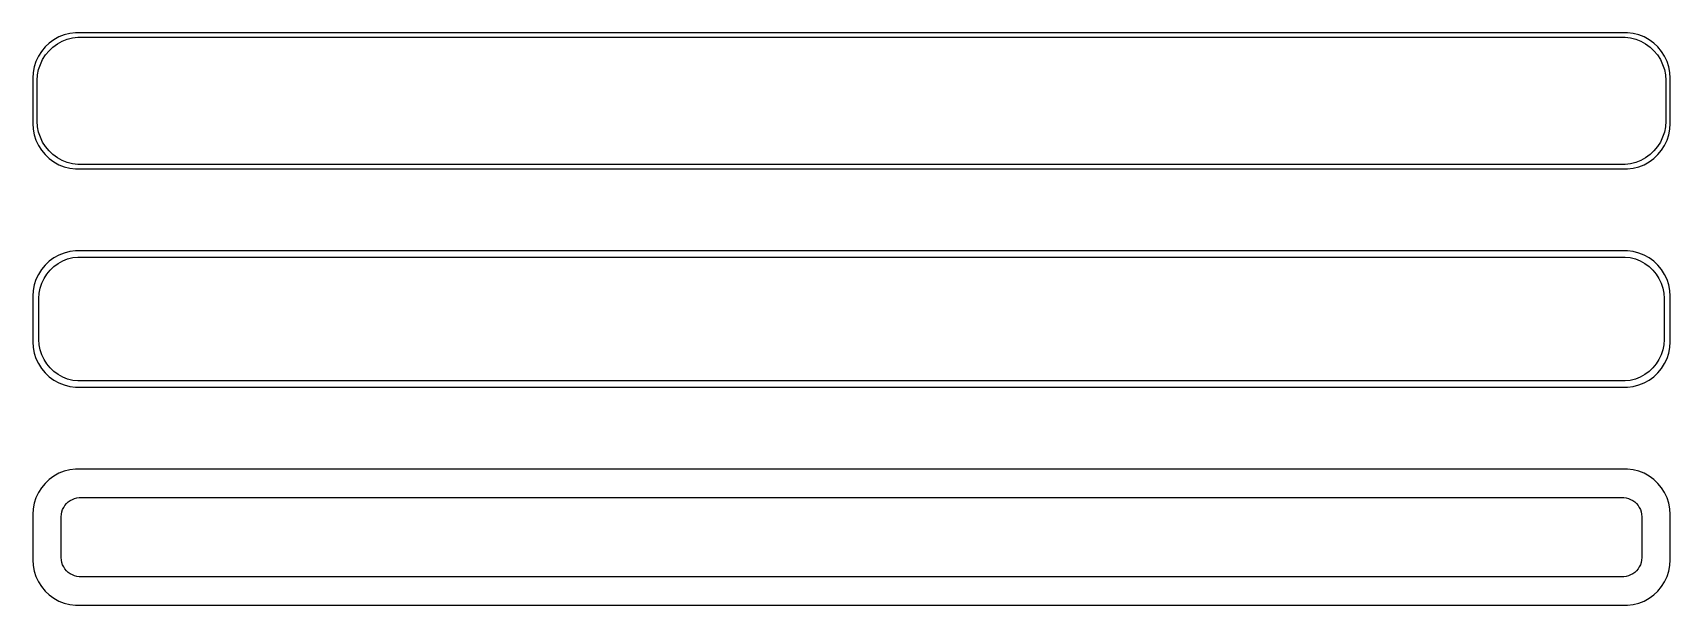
# Model space of a CAD drawing. Header units: metres. Extents: x -90 to 90, y 65 to 127.
import ezdxf

# ---------------------------------------------------------------- set-up
doc = ezdxf.new("R2010")
doc.units = ezdxf.units.M

msp = doc.modelspace()

# ---------------------------------------------------------------- linework, layer by layer
for p, q in [((-88.1871, 126.353), (-88.6448, 125.923)), ((-87.6791, 126.722), (-88.1871, 126.353)), ((-87.7778, 125.91), (-87.2952, 126.261)), ((-87.1289, 127.024), (-87.6791, 126.722)), ((-87.2952, 126.261), (-86.7724, 126.548)), ((-86.5451, 127.255), (-87.1289, 127.024)), ((-86.7724, 126.548), (-86.2178, 126.768)), ((-85.9369, 127.411), (-86.5451, 127.255)), ((-86.2178, 126.768), (-85.6401, 126.916)), ((-85.3139, 127.49), (-85.9369, 127.411)), ((-85.6401, 126.916), (-85.0482, 126.991)), ((85.3139, 127.49), (-85.3139, 127.49)), ((-85.0482, 126.991), (85.0482, 126.991)), ((85.0482, 126.991), (85.6401, 126.916)), ((85.9369, 127.411), (85.3139, 127.49)), ((85.6401, 126.916), (86.2178, 126.768)), ((86.5451, 127.255), (85.9369, 127.411)), ((86.2178, 126.768), (86.7724, 126.548)), ((87.1289, 127.024), (86.5451, 127.255)), ((86.7724, 126.548), (87.2952, 126.261)), ((87.6791, 126.722), (87.1289, 127.024)), ((87.2952, 126.261), (87.7778, 125.91)), ((88.1871, 126.353), (87.6791, 126.722)), ((88.6448, 125.923), (88.1871, 126.353)), ((-89.6489, 124.341), (-89.8429, 123.743)), ((-89.3815, 124.909), (-89.6489, 124.341)), ((-89.0451, 125.439), (-89.3815, 124.909)), ((-89.1664, 123.999), (-88.9125, 124.538)), ((-88.6448, 125.923), (-89.0451, 125.439)), ((-88.9125, 124.538), (-88.5928, 125.042)), ((-88.5928, 125.042), (-88.2126, 125.502)), ((-88.2126, 125.502), (-87.7778, 125.91)), ((87.7778, 125.91), (88.2126, 125.502)), ((88.2126, 125.502), (88.5928, 125.042)), ((88.5928, 125.042), (88.9125, 124.538)), ((89.0451, 125.439), (88.6448, 125.923)), ((88.9125, 124.538), (89.1664, 123.999)), ((89.3815, 124.909), (89.0451, 125.439)), ((89.6489, 124.341), (89.3815, 124.909)), ((89.8429, 123.743), (89.6489, 124.341)), ((-89.9606, 123.127), (-90, 122.5)), ((-90, 122.5), (-90, 117.5)), ((-89.8429, 123.743), (-89.9606, 123.127)), ((-89.5, 122.25), (-89.4625, 122.845)), ((-89.4625, 122.845), (-89.3508, 123.431)), ((-89.3508, 123.431), (-89.1664, 123.999)), ((89.1664, 123.999), (89.3508, 123.431)), ((89.3508, 123.431), (89.4625, 122.845)), ((89.4625, 122.845), (89.5, 122.25)), ((89.9606, 123.127), (89.8429, 123.743)), ((90, 122.5), (89.9606, 123.127)), ((90, 117.5), (90, 122.5)), ((-89.5, 117.75), (-89.5, 122.25)), ((89.5, 122.25), (89.5, 117.75)), ((-90, 117.5), (-89.9606, 116.873)), ((-89.4625, 117.155), (-89.5, 117.75)), ((-89.3508, 116.569), (-89.4625, 117.155)), ((89.4625, 117.155), (89.3508, 116.569)), ((89.5, 117.75), (89.4625, 117.155)), ((89.9606, 116.873), (90, 117.5)), ((-89.9606, 116.873), (-89.8429, 116.257)), ((-89.8429, 116.257), (-89.6489, 115.659)), ((-89.6489, 115.659), (-89.3815, 115.091)), ((-89.1664, 116.001), (-89.3508, 116.569)), ((-88.9125, 115.462), (-89.1664, 116.001)), ((-88.5928, 114.958), (-88.9125, 115.462)), ((88.9125, 115.462), (88.5928, 114.958)), ((89.1664, 116.001), (88.9125, 115.462)), ((89.3508, 116.569), (89.1664, 116.001)), ((89.3815, 115.091), (89.6489, 115.659)), ((89.6489, 115.659), (89.8429, 116.257)), ((89.8429, 116.257), (89.9606, 116.873)), ((-89.3815, 115.091), (-89.0451, 114.561)), ((-89.0451, 114.561), (-88.6448, 114.077)), ((-88.6448, 114.077), (-88.1871, 113.647)), ((-88.2126, 114.498), (-88.5928, 114.958)), ((-87.7778, 114.09), (-88.2126, 114.498)), ((-88.1871, 113.647), (-87.6791, 113.278)), ((-87.2952, 113.739), (-87.7778, 114.09)), ((-86.7724, 113.452), (-87.2952, 113.739)), ((-86.2178, 113.232), (-86.7724, 113.452)), ((86.7724, 113.452), (86.2178, 113.232)), ((87.2952, 113.739), (86.7724, 113.452)), ((87.7778, 114.09), (87.2952, 113.739)), ((87.6791, 113.278), (88.1871, 113.647)), ((88.2126, 114.498), (87.7778, 114.09)), ((88.1871, 113.647), (88.6448, 114.077)), ((88.5928, 114.958), (88.2126, 114.498)), ((88.6448, 114.077), (89.0451, 114.561)), ((89.0451, 114.561), (89.3815, 115.091)), ((-87.6791, 113.278), (-87.1289, 112.976)), ((-87.1289, 112.976), (-86.5451, 112.745)), ((-86.5451, 112.745), (-85.9369, 112.589)), ((-85.6401, 113.084), (-86.2178, 113.232)), ((-85.9369, 112.589), (-85.3139, 112.51)), ((-85.0482, 113.009), (-85.6401, 113.084)), ((-85.3139, 112.51), (85.3139, 112.51)), ((85.0482, 113.009), (-85.0482, 113.009)), ((85.6401, 113.084), (85.0482, 113.009)), ((85.3139, 112.51), (85.9369, 112.589)), ((86.2178, 113.232), (85.6401, 113.084)), ((85.9369, 112.589), (86.5451, 112.745)), ((86.5451, 112.745), (87.1289, 112.976)), ((87.1289, 112.976), (87.6791, 113.278)), ((-87.6791, 102.722), (-88.1871, 102.353)), ((-87.1289, 103.024), (-87.6791, 102.722)), ((-86.5451, 103.255), (-87.1289, 103.024)), ((-86.6994, 102.393), (-86.1648, 102.604)), ((-85.9369, 103.411), (-86.5451, 103.255)), ((-86.1648, 102.604), (-85.6079, 102.747)), ((-85.3139, 103.49), (-85.9369, 103.411)), ((-85.6079, 102.747), (-85.0375, 102.819)), ((85.3139, 103.49), (-85.3139, 103.49)), ((-85.0375, 102.819), (85.0375, 102.819)), ((85.0375, 102.819), (85.6079, 102.747)), ((85.9369, 103.411), (85.3139, 103.49)), ((85.6079, 102.747), (86.1648, 102.604)), ((86.5451, 103.255), (85.9369, 103.411)), ((86.1648, 102.604), (86.6994, 102.393)), ((87.1289, 103.024), (86.5451, 103.255)), ((87.6791, 102.722), (87.1289, 103.024)), ((88.1871, 102.353), (87.6791, 102.722)), ((-89.3815, 100.909), (-89.6489, 100.341)), ((-89.0451, 101.439), (-89.3815, 100.909)), ((-88.6448, 101.923), (-89.0451, 101.439)), ((-88.7621, 100.456), (-88.454, 100.941)), ((-88.1871, 102.353), (-88.6448, 101.923)), ((-88.454, 100.941), (-88.0875, 101.384)), ((-88.0875, 101.384), (-87.6684, 101.778)), ((-87.6684, 101.778), (-87.2032, 102.116)), ((-87.2032, 102.116), (-86.6994, 102.393)), ((86.6994, 102.393), (87.2032, 102.116)), ((87.2032, 102.116), (87.6684, 101.778)), ((87.6684, 101.778), (88.0875, 101.384)), ((88.0875, 101.384), (88.454, 100.941)), ((88.6448, 101.923), (88.1871, 102.353)), ((88.454, 100.941), (88.7621, 100.456)), ((89.0451, 101.439), (88.6448, 101.923)), ((89.3815, 100.909), (89.0451, 101.439)), ((89.6489, 100.341), (89.3815, 100.909)), ((-89.9606, 99.1267), (-90, 98.5)), ((-89.8429, 99.7434), (-89.9606, 99.1267)), ((-89.6489, 100.341), (-89.8429, 99.7434)), ((-89.2923, 98.8238), (-89.1846, 99.3886)), ((-89.1846, 99.3886), (-89.0069, 99.9354)), ((-89.0069, 99.9354), (-88.7621, 100.456)), ((88.7621, 100.456), (89.0069, 99.9354)), ((89.0069, 99.9354), (89.1846, 99.3886)), ((89.1846, 99.3886), (89.2923, 98.8238)), ((89.8429, 99.7434), (89.6489, 100.341)), ((89.9606, 99.1267), (89.8429, 99.7434)), ((90, 98.5), (89.9606, 99.1267)), ((-90, 98.5), (-90, 93.5)), ((-89.3284, 98.25), (-89.2923, 98.8238)), ((-89.3284, 93.75), (-89.3284, 98.25)), ((89.2923, 98.8238), (89.3284, 98.25)), ((89.3284, 98.25), (89.3284, 93.75)), ((90, 93.5), (90, 98.5)), ((-89.2923, 93.1762), (-89.3284, 93.75)), ((89.3284, 93.75), (89.2923, 93.1762)), ((-90, 93.5), (-89.9606, 92.8733)), ((-89.9606, 92.8733), (-89.8429, 92.2566)), ((-89.8429, 92.2566), (-89.6489, 91.6594)), ((-89.1846, 92.6114), (-89.2923, 93.1762)), ((-89.0069, 92.0646), (-89.1846, 92.6114)), ((-88.7621, 91.5443), (-89.0069, 92.0646)), ((89.0069, 92.0646), (88.7621, 91.5443)), ((89.1846, 92.6114), (89.0069, 92.0646)), ((89.2923, 93.1762), (89.1846, 92.6114)), ((89.6489, 91.6594), (89.8429, 92.2566)), ((89.8429, 92.2566), (89.9606, 92.8733)), ((89.9606, 92.8733), (90, 93.5)), ((-89.6489, 91.6594), (-89.3815, 91.0912)), ((-89.3815, 91.0912), (-89.0451, 90.5611)), ((-89.0451, 90.5611), (-88.6448, 90.0773)), ((-88.454, 91.0589), (-88.7621, 91.5443)), ((-88.6448, 90.0773), (-88.1871, 89.6474)), ((-88.0875, 90.6158), (-88.454, 91.0589)), ((-87.6684, 90.2223), (-88.0875, 90.6158)), ((-87.2032, 89.8843), (-87.6684, 90.2223)), ((87.6684, 90.2223), (87.2032, 89.8843)), ((88.0875, 90.6158), (87.6684, 90.2223)), ((88.454, 91.0589), (88.0875, 90.6158)), ((88.1871, 89.6474), (88.6448, 90.0773)), ((88.7621, 91.5443), (88.454, 91.0589)), ((88.6448, 90.0773), (89.0451, 90.5611)), ((89.0451, 90.5611), (89.3815, 91.0912)), ((89.3815, 91.0912), (89.6489, 91.6594)), ((-88.1871, 89.6474), (-87.6791, 89.2784)), ((-87.6791, 89.2784), (-87.1289, 88.9759)), ((-86.6994, 89.6073), (-87.2032, 89.8843)), ((-87.1289, 88.9759), (-86.5451, 88.7447)), ((-86.1648, 89.3956), (-86.6994, 89.6073)), ((-86.5451, 88.7447), (-85.9369, 88.5886)), ((-85.6079, 89.2527), (-86.1648, 89.3956)), ((-85.9369, 88.5886), (-85.3139, 88.5099)), ((-85.0375, 89.1806), (-85.6079, 89.2527)), ((-85.3139, 88.5099), (85.3139, 88.5099)), ((85.0375, 89.1806), (-85.0375, 89.1806)), ((85.6079, 89.2527), (85.0375, 89.1806)), ((85.3139, 88.5099), (85.9369, 88.5886)), ((86.1648, 89.3956), (85.6079, 89.2527)), ((85.9369, 88.5886), (86.5451, 88.7447)), ((86.6994, 89.6073), (86.1648, 89.3956)), ((86.5451, 88.7447), (87.1289, 88.9759)), ((87.2032, 89.8843), (86.6994, 89.6073)), ((87.1289, 88.9759), (87.6791, 89.2784)), ((87.6791, 89.2784), (88.1871, 89.6474)), ((-86.5451, 79.2553), (-87.1289, 79.0241)), ((-85.9369, 79.4114), (-86.5451, 79.2553)), ((-85.3139, 79.4901), (-85.9369, 79.4114)), ((85.3139, 79.4901), (-85.3139, 79.4901)), ((85.9369, 79.4114), (85.3139, 79.4901)), ((86.5451, 79.2553), (85.9369, 79.4114)), ((87.1289, 79.0241), (86.5451, 79.2553)), ((-89.0451, 77.4389), (-89.3815, 76.9088)), ((-88.6448, 77.9227), (-89.0451, 77.4389)), ((-88.1871, 78.3526), (-88.6448, 77.9227)), ((-87.6791, 78.7216), (-88.1871, 78.3526)), ((-87.1289, 79.0241), (-87.6791, 78.7216)), ((87.6791, 78.7216), (87.1289, 79.0241)), ((88.1871, 78.3526), (87.6791, 78.7216)), ((88.6448, 77.9227), (88.1871, 78.3526)), ((89.0451, 77.4389), (88.6448, 77.9227)), ((89.3815, 76.9088), (89.0451, 77.4389)), ((-89.8429, 75.7434), (-89.9606, 75.1267)), ((-89.6489, 76.3406), (-89.8429, 75.7434)), ((-89.3815, 76.9088), (-89.6489, 76.3406)), ((-86.4567, 75.49), (-86.2879, 75.6941)), ((-86.2879, 75.6941), (-86.0947, 75.8755)), ((-86.0947, 75.8755), (-85.8804, 76.0312)), ((-85.8804, 76.0312), (-85.6482, 76.1588)), ((-85.6482, 76.1588), (-85.4019, 76.2564)), ((-85.4019, 76.2564), (-85.1453, 76.3223)), ((-85.1453, 76.3223), (-84.8825, 76.3555)), ((-84.8825, 76.3555), (84.8825, 76.3555)), ((84.8825, 76.3555), (85.1453, 76.3223)), ((85.1453, 76.3223), (85.4019, 76.2564)), ((85.4019, 76.2564), (85.6482, 76.1588)), ((85.6482, 76.1588), (85.8804, 76.0312)), ((85.8804, 76.0312), (86.0947, 75.8755)), ((86.0947, 75.8755), (86.2879, 75.6941)), ((86.2879, 75.6941), (86.4567, 75.49)), ((89.6489, 76.3406), (89.3815, 76.9088)), ((89.8429, 75.7434), (89.6489, 76.3406)), ((89.9606, 75.1267), (89.8429, 75.7434)), ((-89.9606, 75.1267), (-90, 74.5)), ((-90, 74.5), (-90, 69.5)), ((-86.8596, 74.25), (-86.843, 74.5144)), ((-86.8596, 69.75), (-86.8596, 74.25)), ((-86.843, 74.5144), (-86.7934, 74.7746)), ((-86.7934, 74.7746), (-86.7115, 75.0266)), ((-86.7115, 75.0266), (-86.5987, 75.2663)), ((-86.5987, 75.2663), (-86.4567, 75.49)), ((86.4567, 75.49), (86.5987, 75.2663)), ((86.5987, 75.2663), (86.7115, 75.0266)), ((86.7115, 75.0266), (86.7934, 74.7746)), ((86.7934, 74.7746), (86.843, 74.5144)), ((86.843, 74.5144), (86.8596, 74.25)), ((86.8596, 74.25), (86.8596, 69.75)), ((90, 74.5), (89.9606, 75.1267)), ((90, 69.5), (90, 74.5)), ((-90, 69.5), (-89.9606, 68.8733)), ((-89.9606, 68.8733), (-89.8429, 68.2566)), ((-86.843, 69.4856), (-86.8596, 69.75)), ((-86.7934, 69.2254), (-86.843, 69.4856)), ((-86.7115, 68.9734), (-86.7934, 69.2254)), ((-86.5987, 68.7337), (-86.7115, 68.9734)), ((-86.4567, 68.51), (-86.5987, 68.7337)), ((-86.2879, 68.3059), (-86.4567, 68.51)), ((86.4567, 68.51), (86.2879, 68.3059)), ((86.5987, 68.7337), (86.4567, 68.51)), ((86.7115, 68.9734), (86.5987, 68.7337)), ((86.7934, 69.2254), (86.7115, 68.9734)), ((86.843, 69.4856), (86.7934, 69.2254)), ((86.8596, 69.75), (86.843, 69.4856)), ((89.8429, 68.2566), (89.9606, 68.8733)), ((89.9606, 68.8733), (90, 69.5)), ((-89.8429, 68.2566), (-89.6489, 67.6594)), ((-89.6489, 67.6594), (-89.3815, 67.0912)), ((-89.3815, 67.0912), (-89.0451, 66.5611)), ((-86.0947, 68.1245), (-86.2879, 68.3059)), ((-85.8804, 67.9688), (-86.0947, 68.1245)), ((-85.6482, 67.8412), (-85.8804, 67.9688)), ((-85.4019, 67.7436), (-85.6482, 67.8412)), ((-85.1453, 67.6777), (-85.4019, 67.7436)), ((-84.8825, 67.6445), (-85.1453, 67.6777)), ((84.8825, 67.6445), (-84.8825, 67.6445)), ((85.1453, 67.6777), (84.8825, 67.6445)), ((85.4019, 67.7436), (85.1453, 67.6777)), ((85.6482, 67.8412), (85.4019, 67.7436)), ((85.8804, 67.9688), (85.6482, 67.8412)), ((86.0947, 68.1245), (85.8804, 67.9688)), ((86.2879, 68.3059), (86.0947, 68.1245)), ((89.0451, 66.5611), (89.3815, 67.0912)), ((89.3815, 67.0912), (89.6489, 67.6594)), ((89.6489, 67.6594), (89.8429, 68.2566)), ((-89.0451, 66.5611), (-88.6448, 66.0773)), ((-88.6448, 66.0773), (-88.1871, 65.6474)), ((-88.1871, 65.6474), (-87.6791, 65.2784)), ((-87.6791, 65.2784), (-87.1289, 64.9759)), ((-87.1289, 64.9759), (-86.5451, 64.7447)), ((86.5451, 64.7447), (87.1289, 64.9759)), ((87.1289, 64.9759), (87.6791, 65.2784)), ((87.6791, 65.2784), (88.1871, 65.6474)), ((88.1871, 65.6474), (88.6448, 66.0773)), ((88.6448, 66.0773), (89.0451, 66.5611)), ((-86.5451, 64.7447), (-85.9369, 64.5886)), ((-85.9369, 64.5886), (-85.3139, 64.5099)), ((-85.3139, 64.5099), (85.3139, 64.5099)), ((85.3139, 64.5099), (85.9369, 64.5886)), ((85.9369, 64.5886), (86.5451, 64.7447))]:
    msp.add_line(p, q)

doc.saveas('drawing.dxf')
